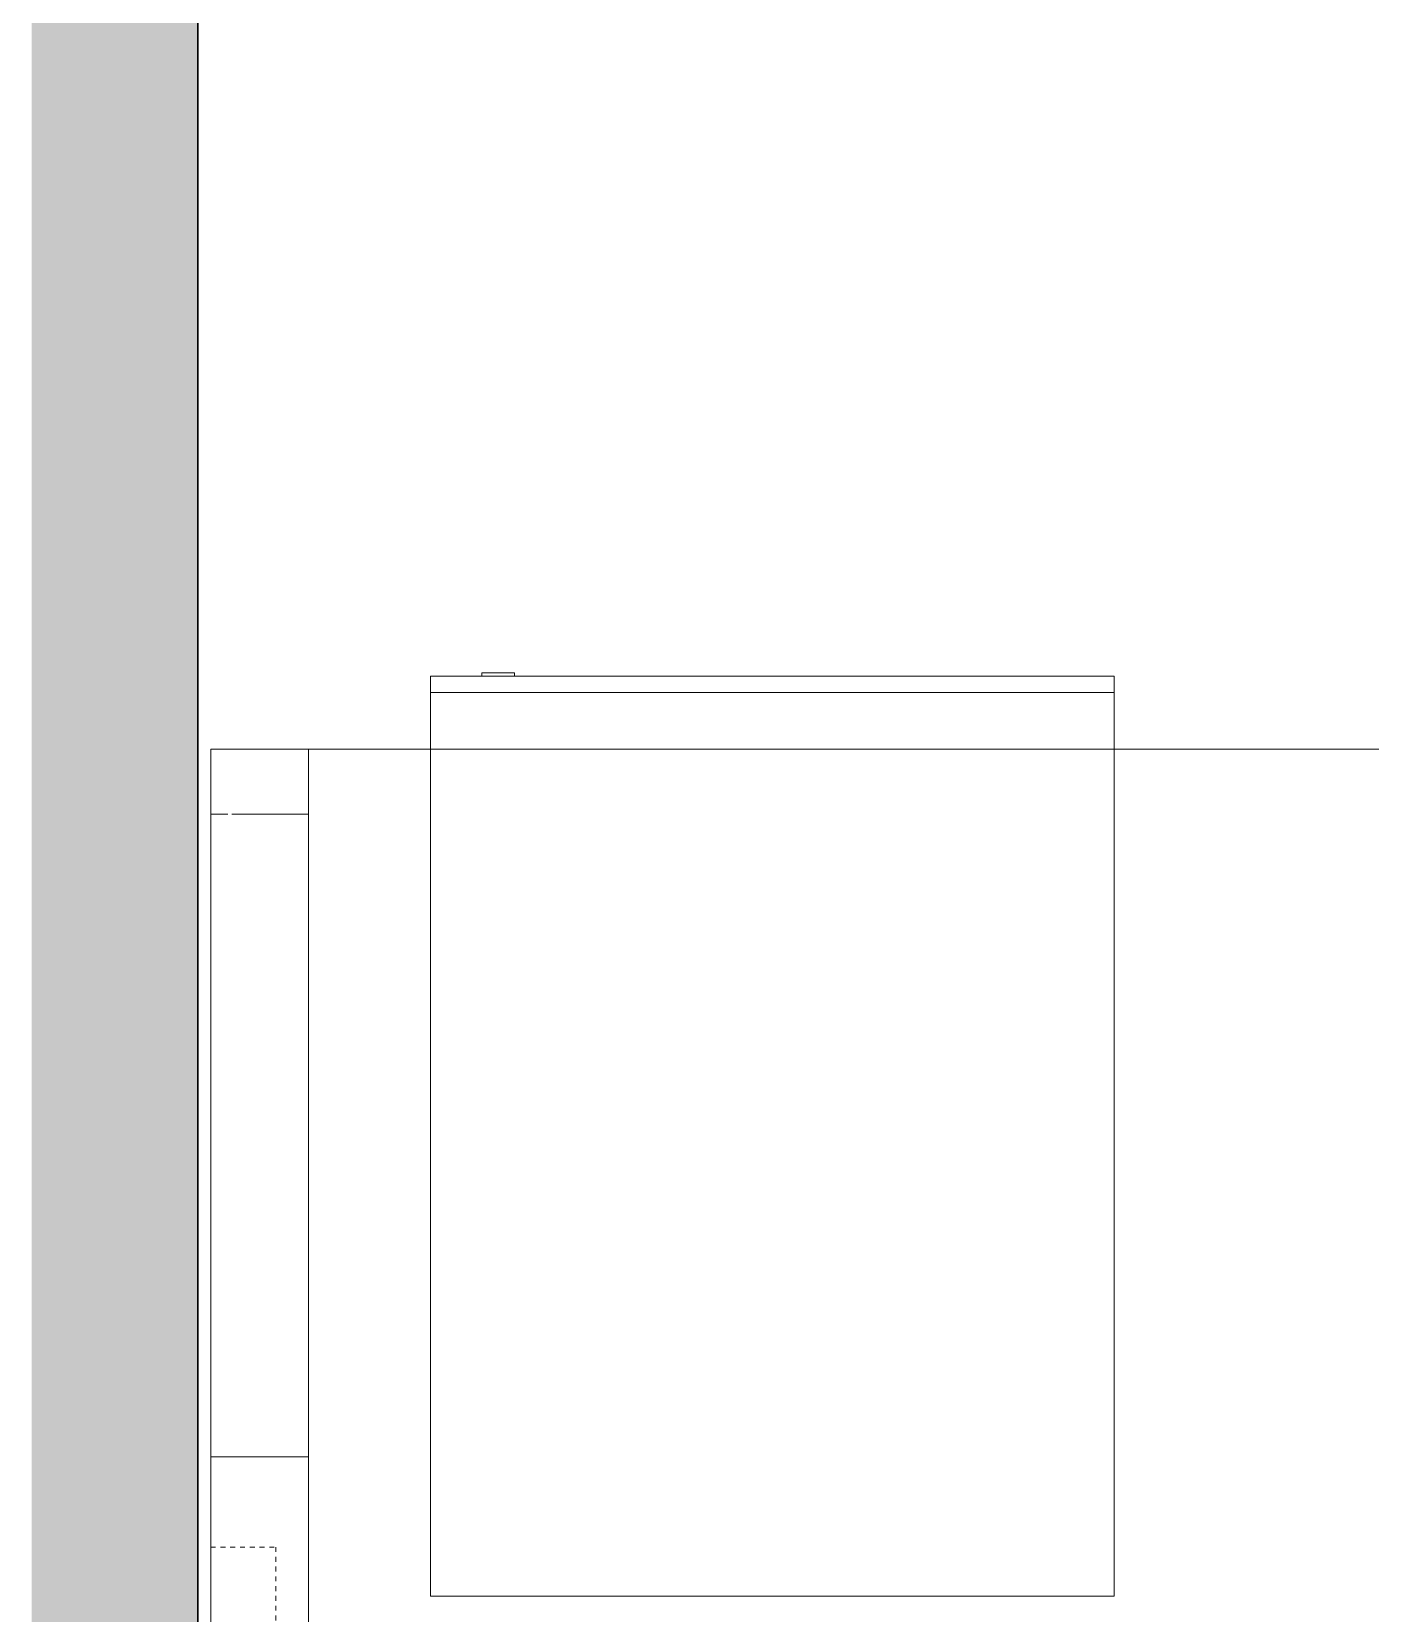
# Model space of a CAD drawing. Header units: millimetres. Extents: x 155927 to 317870, y -36033 to 97293.
# Drawn here: x 221839 to 222661, y 17836 to 18807 of the extents above; entities that cross this region are included whole.
import ezdxf

# ---------------------------------------------------------------- set-up
doc = ezdxf.new("R2010")
doc.units = ezdxf.units.MM
doc.header["$MEASUREMENT"] = 0
doc.linetypes.add('Dash', pattern=[6, 3, -3])
for name, color, linetype, lineweight in [('A-WALL-PATT', 7, 'CONTINUOUS', 9), ('I-FURN', 8, 'CONTINUOUS', 9), ('I-FURN-HDLN', 8, 'Dash', 9), ('I-WALL', 7, 'CONTINUOUS', 9)]:
    doc.layers.add(name, color=color, linetype=linetype, lineweight=lineweight)

msp = doc.modelspace()

# ---------------------------------------------------------------- hatches: boundary and pattern name
at = {"layer": 'A-WALL-PATT'}
msp.add_hatch(color=256, dxfattribs=at).paths.add_polyline_path([(221838.83, 15107.61), (221940.83, 15107.61), (221940.83, 20077.61), (221838.83, 20077.61), (221838.83, 16759.3)], flags=0)

# ---------------------------------------------------------------- linework, layer by layer
at = {"layer": 'I-FURN'}
for p, q in [((222503.73, 18411.42), (222083.73, 18411.42)), ((222083.73, 18411.42), (222083.73, 18401.42)), ((222115.34, 18413.42), (222115.34, 18411.42)), ((222135.34, 18413.42), (222115.34, 18413.42)), ((222115.34, 18413.42), (222135.34, 18413.42)), ((222135.34, 18411.42), (222135.34, 18413.42)), ((222503.73, 18401.42), (222503.73, 18411.42)), ((222083.73, 18401.42), (222503.73, 18401.42)), ((222503.73, 18401.42), (222083.73, 18401.42)), ((222083.73, 18401.42), (222083.73, 18366.6)), ((222503.73, 18366.6), (222503.73, 18401.42)), ((221948.83, 17931.96), (221948.83, 18366.6)), ((221948.83, 18366.6), (221948.83, 18326.6)), ((222008.83, 18366.6), (221948.83, 18366.6)), ((222008.83, 18366.6), (221948.83, 18366.6)), ((223548.83, 18366.6), (221948.83, 18366.6)), ((221948.83, 18366.6), (221948.83, 17566.6)), ((221948.83, 17566.6), (221948.83, 18366.6)), ((221948.83, 18366.6), (223548.83, 18366.6)), ((222008.83, 18326.6), (222008.83, 18366.6)), ((222008.83, 18366.6), (222008.83, 17931.96)), ((222083.73, 18366.6), (222083.73, 17846.42)), ((222503.73, 17846.42), (222503.73, 18366.6)), ((221948.83, 18326.6), (221948.83, 16806.6)), ((221959.41, 18326.6), (221948.83, 18326.6)), ((221959.41, 18326.6), (221948.83, 18326.6)), ((222008.83, 18326.6), (221961.73, 18326.6)), ((222008.83, 18326.6), (221961.73, 18326.6)), ((222008.83, 16806.6), (222008.83, 18326.6)), ((221948.83, 17801.6), (221948.83, 17931.96)), ((222008.83, 17931.96), (221948.83, 17931.96)), ((222008.83, 17931.96), (221948.83, 17931.96)), ((222008.83, 17931.96), (222008.83, 17801.6)), ((222083.73, 17846.42), (222503.73, 17846.42))]:
    msp.add_line(p, q, dxfattribs=at)
at = {"layer": 'I-FURN-HDLN'}
for p, q in [((221948.83, 17876.6), (221988.83, 17876.6)), ((221948.83, 17356.6), (221948.83, 17876.6)), ((221988.83, 17876.6), (221988.83, 17356.6))]:
    msp.add_line(p, q, dxfattribs=at)
at = {"layer": 'I-WALL', "lineweight": 30}
msp.add_line((221940.83, 15107.61), (221940.83, 20077.61), dxfattribs=at)

doc.saveas('drawing.dxf')
